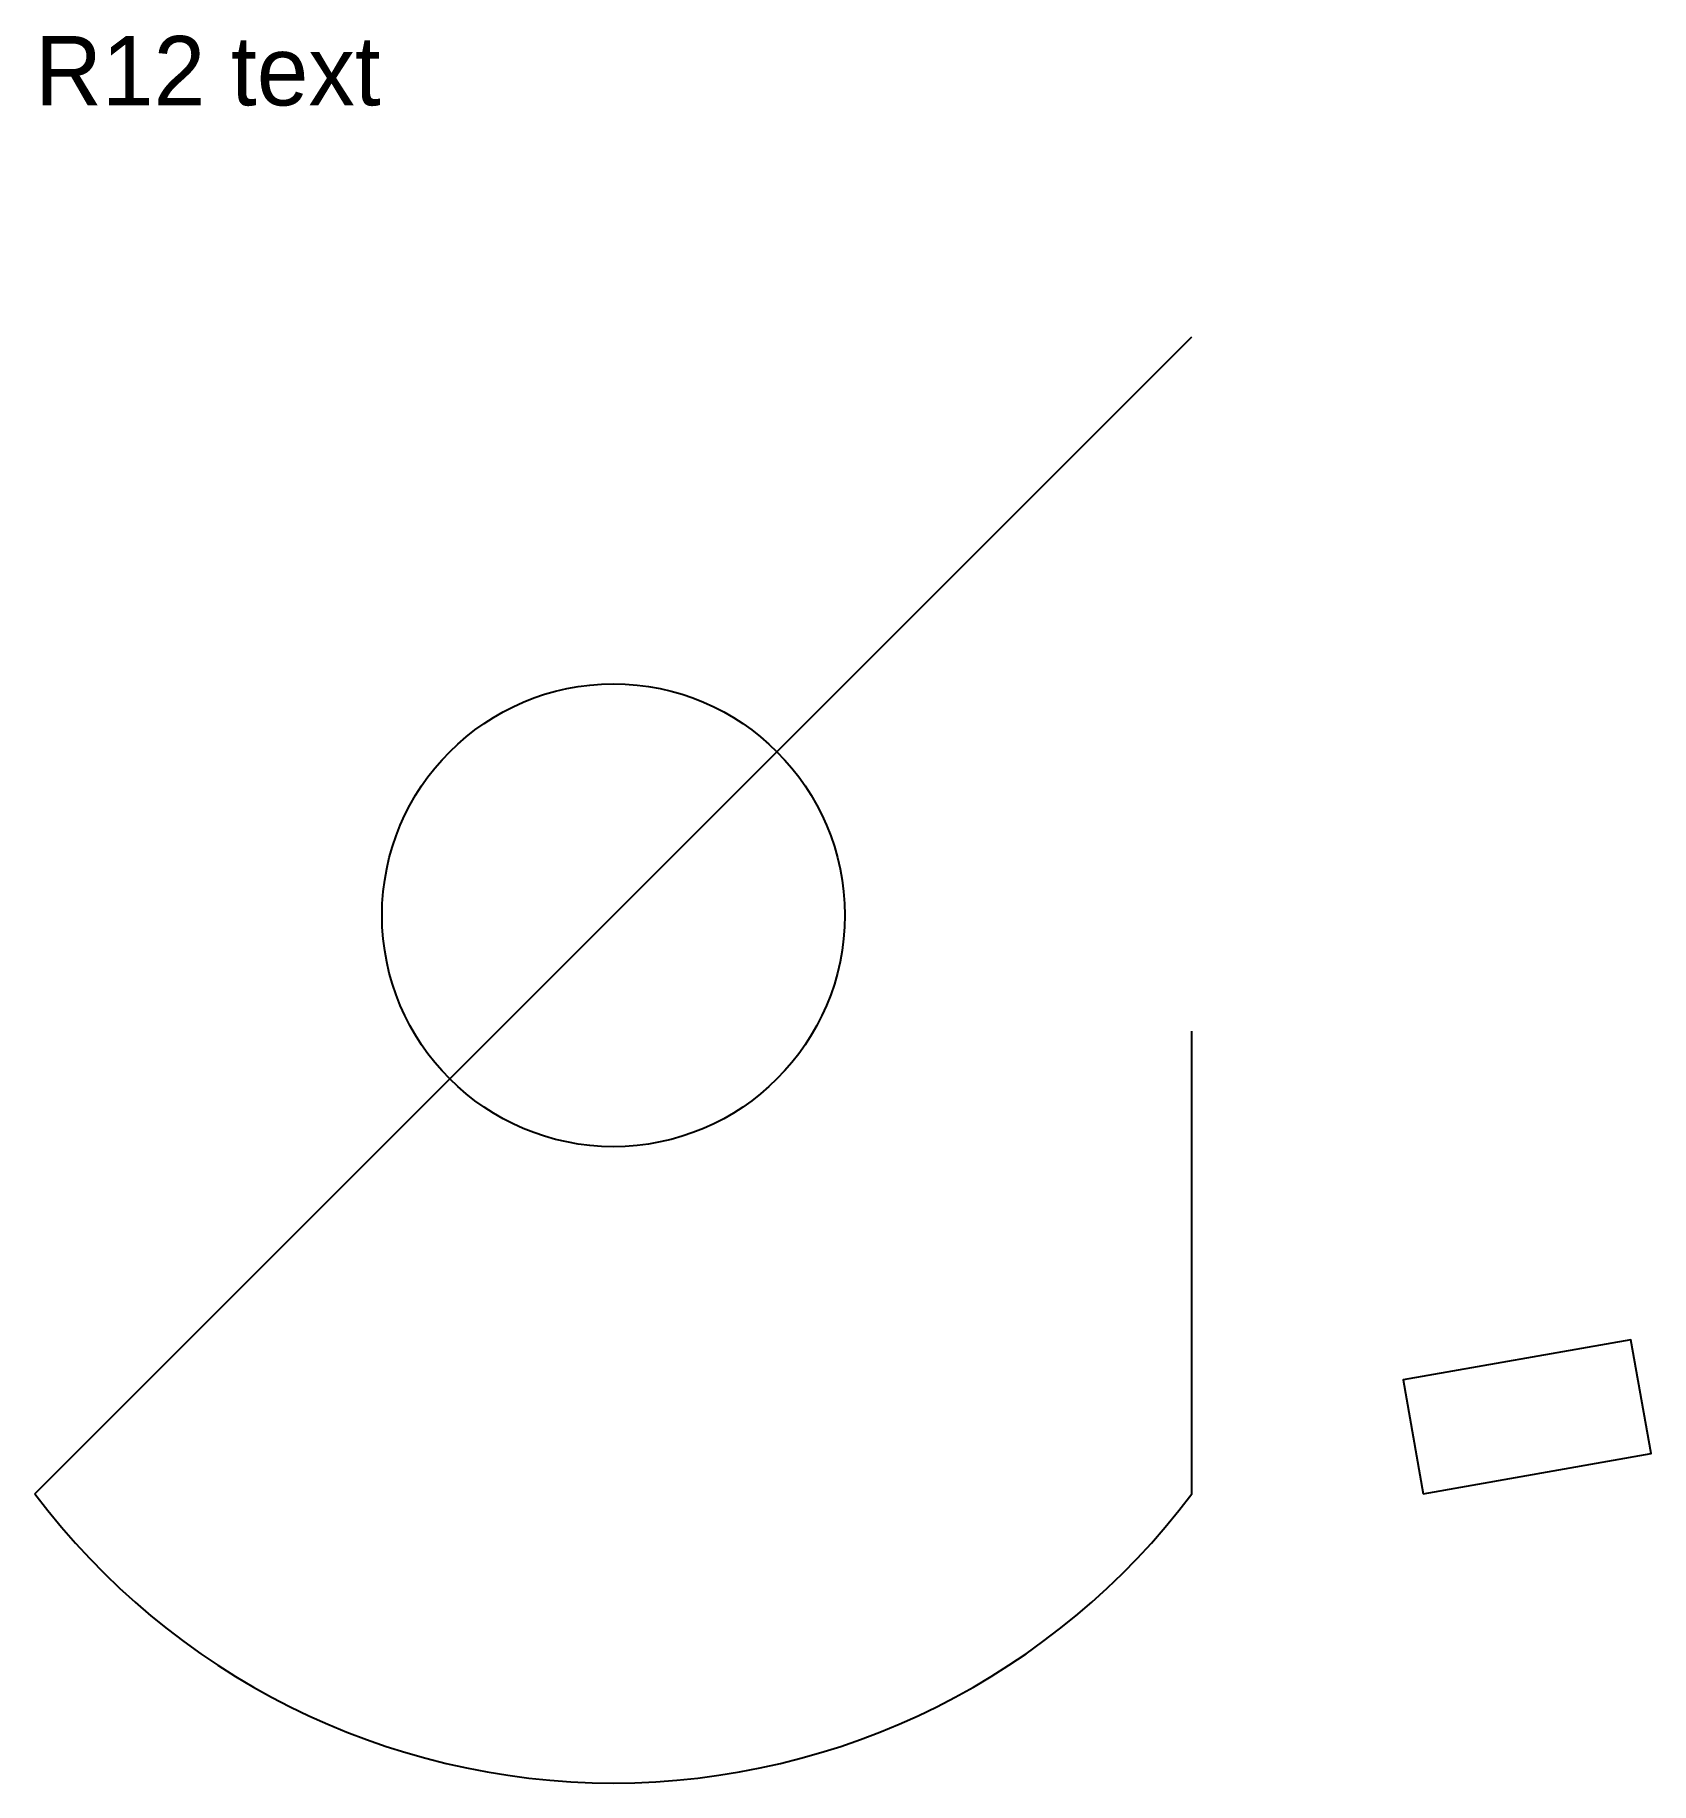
# Model space of a CAD drawing. Extents: x 0 to 69.8, y -12.5 to 63.
import ezdxf

# ---------------------------------------------------------------- set-up
doc = ezdxf.new("R2010")
doc.units = 0
doc.layers.add('R12LAYER', color=2, linetype='Continuous')

# ---------------------------------------------------------------- blocks, each defined once
blk = doc.blocks.new('BOX')
blk.add_lwpolyline([(0, 0), (5, 0), (5, 5), (0, 5)], close=True)

msp = doc.modelspace()

# ---------------------------------------------------------------- linework, layer by layer
msp.add_lwpolyline([(0, 0, 0.5), (50, 0), (50, 20)], format="xyb")
msp.add_circle((25, 25), 10)
at = {"layer": 'R12LAYER'}
msp.add_line((0, 0), (50, 50), dxfattribs=at)

# ---------------------------------------------------------------- block references
at = {"xscale": 2, "rotation": 10}
msp.add_blockref('BOX', (60, 0), dxfattribs=at)

# ---------------------------------------------------------------- texts
msp.add_text('R12 text', height=3).set_placement((0, 60))

doc.saveas('drawing.dxf')
